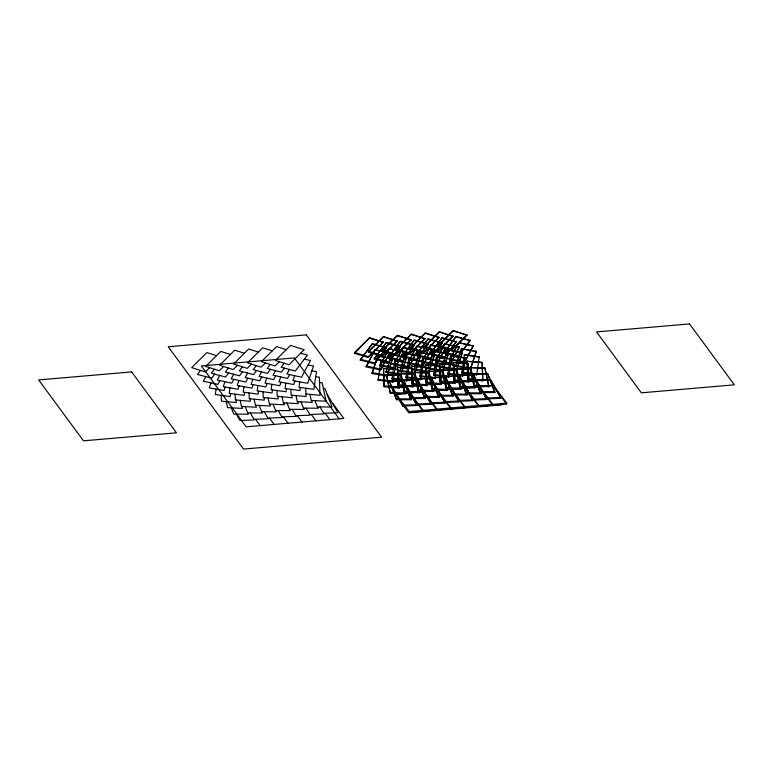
<?xml version="1.0" encoding="UTF-8"?>
<svg xmlns="http://www.w3.org/2000/svg" width="773" height="773" viewBox="0 0 773 773"><rect width="100%" height="100%" fill="white"/><g stroke="black" fill="none" stroke-linecap="round" stroke-linejoin="round"><path stroke-width="1.16" d="M354.459 353.329L354.565 352.449L369.668 337.724L383.302 342.352L368.141 357.522L354.459 353.329L369.668 337.724M360.218 360.112L372.393 343.647L386.5 347.753L374.374 363.783L360.218 360.112L372.393 343.647M366.083 366.856L375.127 349.647L389.602 353.193L380.606 369.967L366.083 366.856L375.127 349.647M368.402 352.13L368.508 351.251L383.621 336.516L397.245 341.154L382.084 356.324L368.402 352.13L383.621 336.516M368.141 357.522L368.248 356.643L383.35 341.917M372.045 373.543L377.891 355.715L392.616 358.691L386.819 376.074L372.045 373.543L377.891 355.715M374.171 358.914L386.345 342.449L400.443 346.555L388.326 362.585L374.171 358.914L386.345 342.449M374.374 363.783L386.558 347.309M378.074 380.181L378.181 379.301L393.109 381.224L392.993 382.104L378.074 380.181L380.674 361.87L395.544 364.238L380.674 361.87M380.036 365.658L389.08 348.449L403.545 351.995L394.559 368.76L380.036 365.658L389.08 348.449M382.345 350.932L382.461 350.053L397.564 335.318L411.188 339.956L396.027 355.126L382.345 350.932L397.564 335.318M382.084 356.324L382.191 355.445L397.303 340.719M380.606 369.967L389.66 352.759M383.456 368.528L398.472 369.397L399.129 388.065L384.171 386.751L383.456 368.528L398.414 369.842L399.129 388.065M384.171 386.751L383.514 368.093M385.988 372.344L391.834 354.517L406.559 357.484L400.772 374.876L385.988 372.344L391.834 354.517M388.114 357.715L400.288 341.251L414.396 345.357L402.269 361.387L388.114 357.715L400.288 341.251M386.355 374.828L401.284 375.069L405.197 393.95L390.326 393.264L386.355 374.828L401.226 375.514L405.197 393.95M388.326 362.585L400.501 346.111M386.819 376.074L392.665 358.247M389.331 381.186L404.057 380.809L411.188 399.767L396.52 399.709L389.331 381.186L403.999 381.244L411.188 399.767M392.017 378.983L392.133 378.103L407.052 380.026L406.946 380.905L392.017 378.983L394.626 360.672L409.497 363.039L394.626 360.672M390.326 393.264L386.413 374.383M393.979 364.46L403.023 347.251L417.497 350.797L408.502 367.562L393.979 364.46L403.023 347.251M396.298 349.734L396.404 348.855L411.507 334.12L425.14 338.758L409.98 353.928L396.298 349.734L411.507 334.12M396.027 355.126L396.143 354.247L411.246 339.511M394.559 368.76L403.603 351.551M392.384 387.621L406.801 386.606L417.217 404.637L417.111 405.516L402.743 406.096L392.384 387.621L406.743 387.051L417.111 405.516M397.409 367.33L412.415 368.199L413.072 386.867L398.114 385.553L397.409 367.33L412.357 368.644L413.072 386.867M395.525 394.124L493.213 385.283L506.721 403.12L506.605 403.999L408.975 412.396L395.525 394.124L493.155 385.727L506.605 403.999M398.114 385.553L397.467 366.885M399.931 371.146L405.786 353.319L420.502 356.285L414.714 373.668L399.931 371.146L405.786 353.319M396.52 399.709L389.379 380.751M402.066 356.517L414.241 340.043L428.339 344.149L416.222 360.179L402.066 356.517L414.241 340.043M400.308 373.62L415.227 373.871L419.14 392.752L404.269 392.066L400.308 373.62L415.178 374.316L419.14 392.752M402.269 361.387L414.444 344.913M400.772 374.876L406.617 357.049M403.274 379.987L418 379.611L425.14 398.568L410.463 398.51L403.274 379.987L417.951 380.045L425.14 398.568M405.97 377.775L406.076 376.895L421.005 378.828L423.498 361.397L408.569 359.464L405.97 377.775L420.889 379.707L423.498 361.397M404.269 392.066L400.356 373.185M407.931 363.252L416.976 346.043L431.44 349.599L422.454 366.363L407.931 363.252L416.976 346.043M402.743 406.096L402.849 405.207L392.433 387.186M408.569 359.464L423.44 361.832M410.241 348.536L410.357 347.657L425.459 332.921L439.083 337.559L423.923 352.73L410.241 348.536L425.459 332.921M409.98 353.928L410.086 353.048L425.198 338.313M408.502 367.562L417.546 350.353M406.327 386.423L420.744 385.408L406.327 386.423L416.686 404.888L431.054 404.318L431.16 403.438L420.328 384.78L434.697 384.21L420.328 384.78M411.352 366.131L426.367 367.001L427.025 385.669L412.067 384.355L411.352 366.131L426.31 367.446L427.025 385.669M412.067 384.355L411.41 365.687M413.884 369.948L419.729 352.121L434.455 355.087L428.657 372.47L413.884 369.948L419.729 352.121M410.463 398.51L403.332 379.553M416.009 355.319L428.184 338.845L442.291 342.951L430.165 358.981L416.009 355.319L428.184 338.845M408.975 412.396L409.091 411.516L395.583 393.679M414.251 372.422L429.179 372.673L433.093 391.553L418.222 390.867L414.251 372.422L429.121 373.108L433.093 391.553M416.222 360.179L428.397 343.714M414.714 373.668L420.56 355.851M417.217 378.789L431.952 378.403L439.083 397.37L424.416 397.312L417.217 378.789L431.894 378.847L439.083 397.37M419.913 376.577L420.029 375.697L434.948 377.63L434.841 378.509L419.913 376.577L422.522 358.266L437.392 360.633L422.522 358.266M418.222 390.867L414.309 371.987M421.874 362.054L430.919 344.845L445.393 348.391L436.397 365.165L421.874 362.054L430.919 344.845M416.686 404.888L416.802 404.008L406.385 385.988M424.193 347.328L424.3 346.449L439.402 331.723L453.036 336.352L437.876 351.531L424.193 347.328L439.402 331.723M423.923 352.73L424.039 351.85L439.141 337.115M422.454 366.363L431.498 349.154M420.889 379.707L421.005 378.828M425.305 364.933L440.31 365.803L440.968 384.471L426.01 383.157L425.305 364.933L440.252 366.238L440.968 384.471M426.01 383.157L425.353 364.489M427.827 368.74L433.672 350.923L448.398 353.889L442.61 371.272L427.827 368.74L433.672 350.923M424.416 397.312L417.275 378.345M429.952 354.121L442.137 337.646L456.234 341.753L444.117 357.783L429.952 354.121L442.137 337.646M428.203 371.224L443.122 371.475L447.036 390.355L432.165 389.669L428.203 371.224L443.074 371.91L447.036 390.355M430.165 358.981L442.34 342.516M428.657 372.47L434.513 354.652M431.17 377.591L445.895 377.205L453.036 396.172L438.359 396.114L431.17 377.591L445.837 377.649L453.036 396.172M433.866 375.378L436.465 357.068L451.393 358.991L436.407 357.513L433.866 375.378L448.784 377.311L451.393 358.991M432.165 389.669L428.252 370.779M435.817 360.856L444.871 343.647L459.336 347.193L450.34 363.967L435.817 360.856L444.871 343.647M438.136 346.13L438.252 345.251L453.355 330.525L466.979 335.153L451.819 350.324L438.136 346.13L453.355 330.525M437.876 351.531L437.982 350.652L453.084 335.917M436.397 365.165L445.441 347.956M434.223 384.026L448.64 383.012L434.223 384.026L444.997 403.12L430.638 403.69L430.745 402.81L445.113 402.24L444.997 403.12M439.248 363.725L454.253 364.605L454.911 383.263L439.963 381.959L439.248 363.725L454.205 365.04L454.911 383.263M439.963 381.959L439.306 363.291M441.779 367.542L447.625 349.725L462.351 352.691L456.553 370.074L441.779 367.542L447.625 349.725M438.359 396.114L431.228 377.147M443.905 352.913L456.08 336.448L470.177 340.555L458.06 356.585L443.905 352.913L456.08 336.448M442.146 370.025L457.075 370.267L460.979 389.157L446.118 388.471L442.146 370.025L457.017 370.711L460.979 389.157M444.117 357.783L456.292 341.308M442.61 371.272L448.456 353.445M445.113 376.393L459.848 376.007L466.979 394.974L452.311 394.916L445.113 376.393L459.79 376.451L466.979 394.974M447.809 374.18L447.915 373.301L462.843 375.224L465.336 357.793L450.417 355.87L447.809 374.18L462.727 376.103L465.336 357.793M446.118 388.471L442.204 369.581M449.77 359.658L458.814 342.449L473.279 345.995L464.293 362.769L449.77 359.658L458.814 342.449M450.417 355.87L465.278 358.237M451.819 350.324L451.934 349.444L467.037 334.719M450.34 363.967L459.394 346.758M458.949 401.921L459.056 401.042L444.697 401.612L444.581 402.491L458.949 401.921L448.224 382.384L462.592 381.814L473.008 399.834L472.892 400.714L458.534 401.293L458.64 400.414L473.008 399.834M448.784 377.311L448.891 376.422L433.972 374.499M453.2 362.527L468.206 363.407L468.863 382.065L453.906 380.751L453.2 362.527L468.148 363.841L468.863 382.065M453.906 380.751L453.249 362.093M455.722 366.344L461.568 348.517L476.294 351.493L470.506 368.876L455.722 366.344L461.568 348.517M452.311 394.916L445.171 375.949M456.089 368.827L471.018 369.069L474.931 387.959L460.061 387.263L456.089 368.827L470.96 369.513L474.931 387.959M458.06 356.585L470.235 340.11M456.553 370.074L462.399 352.246M459.065 375.185L473.791 374.808L480.932 393.766L466.254 393.718L459.065 375.185L473.733 375.243L480.932 393.766M461.752 372.982L461.868 372.103L476.786 374.026L476.68 374.905L461.752 372.982L464.36 354.672L479.231 357.039L464.36 354.672M460.061 387.263L456.147 368.383M464.293 362.769L473.337 345.56M462.119 381.62L476.535 380.606L486.845 399.515L472.477 400.095L462.119 381.62L476.477 381.05M462.727 376.103L462.843 375.224M472.892 400.714L462.592 381.814M467.143 361.329L482.149 362.199L482.806 380.867L467.858 379.553L467.143 361.329L482.101 362.643L482.806 380.867M467.858 379.553L467.201 360.894M466.254 393.718L459.114 374.75M470.042 367.619L484.971 367.871L488.874 386.751L474.004 386.065L470.042 367.619L484.913 368.315L488.874 386.751M470.506 368.876L476.352 351.048M473.008 373.987L487.734 373.61L494.875 392.568L480.197 392.51L473.008 373.987L487.686 374.045L494.875 392.568M474.004 386.065L470.1 367.185M472.477 400.095L472.583 399.216L462.167 381.186M476.062 380.422L490.478 379.408L500.894 397.438L500.788 398.317L486.42 398.887L476.062 380.422L490.43 379.852L500.788 398.317M480.197 392.51L473.066 373.552M486.42 398.887L486.536 398.008L500.894 397.438M486.845 399.515L486.951 398.636L476.12 379.987M216.082 389.109L215.3 394.549L230.219 396.549L230.644 393.534M230.025 387.911L229.252 393.351L244.162 395.351L244.597 392.336M243.978 386.703L243.195 392.153L258.114 394.153L258.54 391.138M257.921 385.505L257.148 390.954L272.057 392.955L272.492 389.94M271.864 384.307L271.091 389.747L286 391.756L286.435 388.742M285.817 383.108L285.034 388.548L299.953 390.549L300.378 387.534M299.76 381.91L298.987 387.35L313.896 389.35L316.447 371.523L311.867 370.914M392.993 382.104L395.602 363.793M406.946 380.905L409.545 362.595M434.841 378.509L437.441 360.199M476.68 374.905L479.289 356.595M210.952 382.886L209.27 387.901L224.044 390.52L225.194 387.051M224.895 381.678L223.223 386.703L237.987 389.312L239.147 385.853M238.838 380.48L237.166 385.505L251.93 388.114L253.09 384.654M252.79 379.282L251.109 384.297L265.883 386.915L267.043 383.447M266.733 378.084L265.062 383.099L279.826 385.717L280.986 382.249M280.686 376.886L279.005 381.901L293.779 384.519L294.928 381.05M294.629 375.678L292.957 380.703L307.722 383.321L313.509 365.996L308.069 365.03M205.763 376.654L203.318 381.195L217.831 384.403L219.89 380.577M219.706 375.456L217.271 379.997L231.774 383.205L233.842 379.379M233.659 374.258L231.214 378.799L245.727 382.007L247.785 378.171M247.602 373.059L245.157 377.591L259.67 380.809L261.728 376.973M261.554 371.861L259.11 376.393L273.623 379.601L275.681 375.775M275.497 370.654L273.053 375.195L287.566 378.403L289.624 374.576M289.44 369.455L287.005 373.997L301.509 377.205L310.495 360.518L304.311 359.145M200.507 370.422L197.453 374.441L211.599 378.219L214.71 374.122M214.459 369.223L211.406 373.233L225.542 377.021L228.663 372.924M228.402 368.025L225.349 372.035L239.495 375.813L242.606 371.726M242.355 366.817L239.301 370.837L253.438 374.615L256.549 370.518M256.298 365.619L253.244 369.639L267.39 373.417L270.502 369.32M270.25 364.421L267.187 368.441L281.333 372.219L284.445 368.122M284.193 363.223L281.14 367.243L295.276 371.021L307.393 355.097L300.6 353.28M209.647 367.697L205.357 371.958L191.694 367.639L206.835 352.594L216.498 355.648M223.59 366.499L219.31 370.75L205.637 366.431L220.788 351.396L230.451 354.449M237.533 365.3L233.253 369.552L219.59 365.233L234.731 350.198L244.394 353.251M251.486 364.102L247.205 368.354L233.533 364.035L248.684 348.99L258.346 352.053M265.429 362.904L261.148 367.156L247.486 362.837L262.627 347.792L272.289 350.845M279.382 361.696L275.091 365.958L261.429 361.638L276.57 346.594L286.242 349.647M409.091 411.516L506.721 403.12M501.899 404.83L408.917 412.83L398.24 398.327M448.166 382.828L462.534 382.249M472.583 399.216L486.951 398.636M416.802 404.008L431.16 403.438M402.849 405.207L417.217 404.637M327.163 394.307L338.014 412.753L323.645 413.313M309.702 414.512L324.061 413.951L320.07 406.936M295.808 415.71L310.118 415.149L306.127 408.144M264.279 411.738L267.854 418.116L282.222 417.555L281.865 416.908M253.911 419.314L268.27 418.753L267.912 418.106M480.313 391.631L494.981 391.689M466.361 392.839L481.038 392.887M452.418 394.037L467.095 394.095M438.475 395.235L453.142 395.293M424.522 396.433L439.199 396.491M410.579 397.631L425.247 397.689M396.626 398.829L411.304 398.887M323.365 388.49L324.902 388.5L332.09 407.013L317.423 406.927L314.988 400.656M474.12 385.186L488.99 385.872M460.167 386.384L475.037 387.07M446.224 387.592L461.095 388.278M432.281 388.79L447.142 389.476M418.328 389.988L433.199 390.674M404.385 391.186L419.256 391.872M390.433 392.384L405.303 393.071M319.529 382.645L322.128 382.77L326.1 401.197L311.229 400.462L309.925 394.385M467.965 378.673L482.922 379.987M454.022 379.872L468.969 381.186M440.069 381.079L455.026 382.384M426.126 382.277L441.074 383.592M412.173 383.476L427.131 384.79M398.23 384.674L413.178 385.988M384.278 385.872L399.235 387.186M315.693 376.789L319.317 377.118L320.032 395.312L305.982 394.027M461.52 348.961L476.294 351.493M447.567 350.159L462.351 352.691M433.624 351.357L448.398 353.889M419.671 352.556L434.455 355.087M405.728 353.763L420.502 356.285M455.828 365.465L470.612 367.996M391.776 354.962L406.559 357.484M441.885 366.663L456.669 369.194M377.833 356.16L392.616 358.691M427.942 367.861L442.716 370.393M413.99 369.069L428.773 371.591M400.047 370.267L414.821 372.789M386.094 371.465L400.878 373.997M372.151 372.663L386.935 375.195M458.756 342.883L473.279 345.995M444.813 344.082L459.336 347.193M430.861 345.289L445.393 348.391M416.918 346.488L431.44 349.599M402.975 347.686L417.497 350.797M449.876 358.778L464.399 361.89M389.022 348.884L403.545 351.995M435.933 359.976L450.456 363.088M375.079 350.082L389.602 353.193M421.981 361.175L436.503 364.286M408.038 362.373L422.56 365.484M394.095 363.581L408.617 366.682M380.142 364.779L394.665 367.88M366.199 365.977L380.722 369.088M456.022 336.883L470.177 340.555M442.079 338.091L456.234 341.753M428.126 339.289L442.291 342.951M414.183 340.487L428.339 344.149M444.011 352.034L458.167 355.706M400.24 341.685L414.396 345.357M430.068 353.242L444.224 356.904M386.287 342.883L400.443 346.555M416.116 354.44L430.281 358.102M372.344 344.082L386.5 347.753M402.173 355.638L416.328 359.3M388.23 356.836L402.385 360.498M374.277 358.034L388.433 361.706M360.334 359.232L374.49 362.904M453.297 330.96L466.979 335.153M439.354 332.158L453.036 336.352M425.401 333.356L439.083 337.559M411.458 334.564L425.14 338.758M438.252 345.251L451.934 349.444M397.506 335.762L411.188 339.956M424.3 346.449L437.982 350.652M383.563 336.96L397.245 341.154M410.357 347.657L424.039 351.85M369.62 338.159L383.302 342.352M396.404 348.855L410.086 353.048M382.461 350.053L396.143 354.247M368.508 351.251L382.191 355.445M354.565 352.449L368.248 356.643M393.969 392.529L395.399 394.462M332.738 403.361L343.83 418.425L246.201 426.831L201.367 365.919L294.349 357.918L339.183 418.831M325.191 413.255L329.887 419.633M311.239 414.454L315.935 420.831M297.296 415.652L301.992 422.029M283.353 416.85L288.039 423.227M269.4 418.048L274.096 424.425M255.457 419.256L260.143 425.623M448.224 382.384L459.056 401.042M434.281 383.582L445.113 402.24M420.27 385.225L431.054 404.318M292.233 409.342L296.165 416.357L281.807 416.908L278.232 410.54M250.336 412.937L254.327 419.952L239.968 420.512L236.393 414.135M317.645 406.927L318.147 408.212L303.48 408.125L301.045 401.854M303.702 408.125L304.204 409.41L289.527 409.323L287.092 403.052M289.759 409.323L290.252 410.608L275.584 410.521L273.149 404.25M275.806 410.521L276.309 411.816L261.641 411.719L259.197 405.448M261.863 411.729L262.356 413.014L247.689 412.927L245.254 406.646M247.911 412.927L248.413 414.212L233.746 414.125L231.311 407.854M311.741 400.491L312.147 402.395L297.286 401.67L295.982 395.583M297.789 401.689L298.204 403.603L283.343 402.868L282.029 396.781M283.846 402.888L284.251 404.801L269.391 404.066L268.086 397.989M269.903 404.095L270.308 405.999L255.448 405.265L254.133 399.187M255.95 405.294L256.365 407.197L241.495 406.463L240.19 400.385M242.007 406.492L242.413 408.395L227.552 407.661L226.238 401.583M305.76 388.259L306.079 396.51L291.131 395.138L290.909 389.341M292.039 395.225L292.136 397.709L277.188 396.336L276.956 390.539M278.087 396.423L278.183 398.916L263.245 397.544L263.013 391.737M264.144 397.622L264.24 400.114L249.293 398.742L249.07 392.935M250.191 398.82L250.288 401.313L235.35 399.941L235.118 394.133M236.248 400.018L236.345 402.511L221.397 401.139L221.175 395.341M409.526 392.481L422.928 411.197L423.034 410.318L409.526 392.481M423.478 391.283L436.871 409.999L436.987 409.12L423.478 391.283M437.421 390.085L450.823 408.801L450.93 407.922L437.421 390.085M451.374 388.887L464.766 407.603L464.873 406.724L451.374 388.887M465.317 387.688L478.719 406.395L478.825 405.516L465.317 387.688M479.27 386.481L492.662 405.197L492.768 404.318L479.27 386.481M290.522 345.396L275.372 360.431L289.044 364.759L304.185 349.715L290.522 345.396M306.301 334.873L168.224 346.748L243.543 449.074L381.62 437.199L306.301 334.873M131.632 371.919L38.65 379.92L83.484 440.823L176.466 432.822L131.632 371.919M689.516 323.926L596.534 331.926L641.368 392.829L734.35 384.828L689.516 323.926"/></g></svg>
